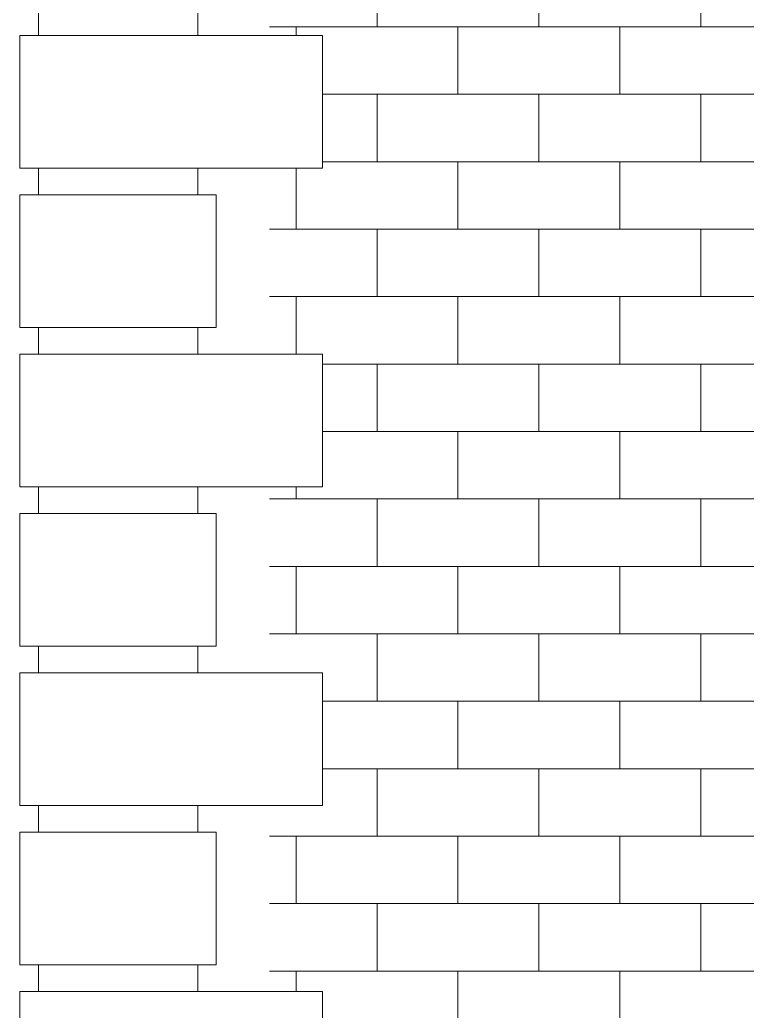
# Model space of a CAD drawing. Header units: feet. Extents: x -10410 to 374725, y -46422 to 88923.
# Drawn here: x 249330 to 250699, y 3300 to 5167 of the extents above; entities that cross this region are included whole.
import ezdxf

# ---------------------------------------------------------------- set-up
doc = ezdxf.new("R2010")
doc.units = ezdxf.units.FT
doc.header["$MEASUREMENT"] = 0
doc.layers.add('Интерьер - Мебель_Ном._пера__7', color=7, linetype='Continuous', lineweight=20)
doc.layers.add('Конструктив - Стены Несущие_Ном._пера__161', color=7, linetype='Continuous', lineweight=15, true_color=0x6a6a6a)

msp = doc.modelspace()

# ---------------------------------------------------------------- hatches: boundary and pattern name
at = {"layer": 'Конструктив - Стены Несущие_Ном._пера__161', "linetype": 'Continuous'}
h = msp.add_hatch(dxfattribs=at)
h.set_pattern_fill('ЧЕРЕПИЦА_02', color=256, style=0, pattern_type=2)
h.set_pattern_definition([(0, (250307.07, 4137.22), (0, 127), []), (90, (250307.07, 4137.22), (-304.8, 0), [127, -127]), (90, (250459.47, 4264.22), (-304.8, 0), [127, -127])])
h.paths.add_polyline_path([(249799.71105, 2737.21988), (249899.71105, 2737.21988), (249899.71105, 2487.21988), (250779.43282, 2487.21988), (250779.43282, 2737.21988), (250814.43282, 2737.21988), (250814.43282, 2787.21988), (250779.43282, 2787.21988), (250779.43282, 3037.21988), (250814.43282, 3037.21988), (250814.43282, 3087.21988), (250779.43282, 3087.21988), (250779.43282, 3337.21988), (250814.43282, 3337.21988), (250814.43282, 3387.21988), (250779.43282, 3387.21988), (250779.43282, 3637.21988), (250814.43282, 3637.21988), (250814.43282, 3687.21988), (250779.43282, 3687.21988), (250779.43282, 3937.21988), (250814.43282, 3937.21988), (250814.43282, 3987.21988), (250779.43282, 3987.21988), (250779.43282, 4237.21988), (250814.43282, 4237.21988), (250814.43282, 4287.21988), (250779.43282, 4287.21988), (250779.43282, 4537.21988), (250814.43282, 4537.21988), (250814.43282, 4587.21988), (250779.43282, 4587.21988), (250779.43282, 4837.21988), (250814.43282, 4837.21988), (250814.43282, 4887.21988), (250779.43282, 4887.21988), (250779.43282, 5137.21988), (250814.43282, 5137.21988), (250814.43282, 5187.21988), (250779.43282, 5187.21988), (250779.43282, 5437.21988), (250814.43282, 5437.21988), (250814.43282, 5487.21988), (250779.43282, 5487.21988), (250779.43282, 5737.21988), (250814.43282, 5737.21988), (250814.43282, 5787.21988), (249799.71105, 5787.21988), (249799.71105, 5737.21988), (249899.71105, 5737.21988), (249899.71105, 5487.21988), (249799.71105, 5487.21988), (249799.71105, 5137.21988), (249899.71105, 5137.21988), (249899.71105, 4887.21988), (249799.71105, 4887.21988), (249799.71105, 4537.21988), (249899.71105, 4537.21988), (249899.71105, 4287.21988), (249799.71105, 4287.21988), (249799.71105, 3937.21988), (249899.71105, 3937.21988), (249899.71105, 3687.21988), (249799.71105, 3687.21988), (249799.71105, 3337.21988), (249899.71105, 3337.21988), (249899.71105, 3087.21988), (249799.71105, 3087.21988), (249799.71105, 3037.21988), (249899.71105, 3037.21988), (249899.71105, 2787.21988), (249799.71105, 2787.21988)])

# ---------------------------------------------------------------- linework, layer by layer
at = {"layer": 'Интерьер - Мебель_Ном._пера__7', "linetype": 'Continuous'}
for p, q in [((249364.71105, 5137.21988), (249364.71105, 5187.21988)), ((249664.71105, 5137.21988), (249664.71105, 5187.21988)), ((249899.71105, 5137.21988), (249329.71105, 5137.21988)), ((249329.71105, 4887.21988), (249329.71105, 5137.21988)), ((249899.71105, 4887.21988), (249899.71105, 5137.21988)), ((249899.71105, 4887.21988), (249329.71105, 4887.21988)), ((249364.71105, 4837.21988), (249364.71105, 4887.21988)), ((249664.71105, 4837.21988), (249664.71105, 4887.21988)), ((249699.71105, 4837.21988), (249329.71105, 4837.21988)), ((249329.71105, 4587.21988), (249329.71105, 4837.21988)), ((249699.71105, 4587.21988), (249699.71105, 4837.21988)), ((249699.71105, 4587.21988), (249329.71105, 4587.21988)), ((249364.71105, 4537.21988), (249364.71105, 4587.21988)), ((249664.71105, 4537.21988), (249664.71105, 4587.21988)), ((249899.71105, 4537.21988), (249329.71105, 4537.21988)), ((249329.71105, 4287.21988), (249329.71105, 4537.21988)), ((249899.71105, 4287.21988), (249899.71105, 4537.21988)), ((249899.71105, 4287.21988), (249329.71105, 4287.21988)), ((249364.71105, 4237.21988), (249364.71105, 4287.21988)), ((249664.71105, 4237.21988), (249664.71105, 4287.21988)), ((249699.71105, 4237.21988), (249329.71105, 4237.21988)), ((249329.71105, 3987.21988), (249329.71105, 4237.21988)), ((249699.71105, 3987.21988), (249699.71105, 4237.21988)), ((249699.71105, 3987.21988), (249329.71105, 3987.21988)), ((249364.71105, 3937.21988), (249364.71105, 3987.21988)), ((249664.71105, 3937.21988), (249664.71105, 3987.21988)), ((249899.71105, 3937.21988), (249329.71105, 3937.21988)), ((249329.71105, 3687.21988), (249329.71105, 3937.21988)), ((249899.71105, 3687.21988), (249899.71105, 3937.21988)), ((249899.71105, 3687.21988), (249329.71105, 3687.21988)), ((249364.71105, 3637.21988), (249364.71105, 3687.21988)), ((249664.71105, 3637.21988), (249664.71105, 3687.21988)), ((249699.71105, 3637.21988), (249329.71105, 3637.21988)), ((249329.71105, 3387.21988), (249329.71105, 3637.21988)), ((249699.71105, 3387.21988), (249699.71105, 3637.21988)), ((249699.71105, 3387.21988), (249329.71105, 3387.21988)), ((249364.71105, 3337.21988), (249364.71105, 3387.21988)), ((249664.71105, 3337.21988), (249664.71105, 3387.21988)), ((249899.71105, 3337.21988), (249329.71105, 3337.21988)), ((249329.71105, 3087.21988), (249329.71105, 3337.21988)), ((249899.71105, 3087.21988), (249899.71105, 3337.21988))]:
    msp.add_line(p, q, dxfattribs=at)

doc.saveas('drawing.dxf')
